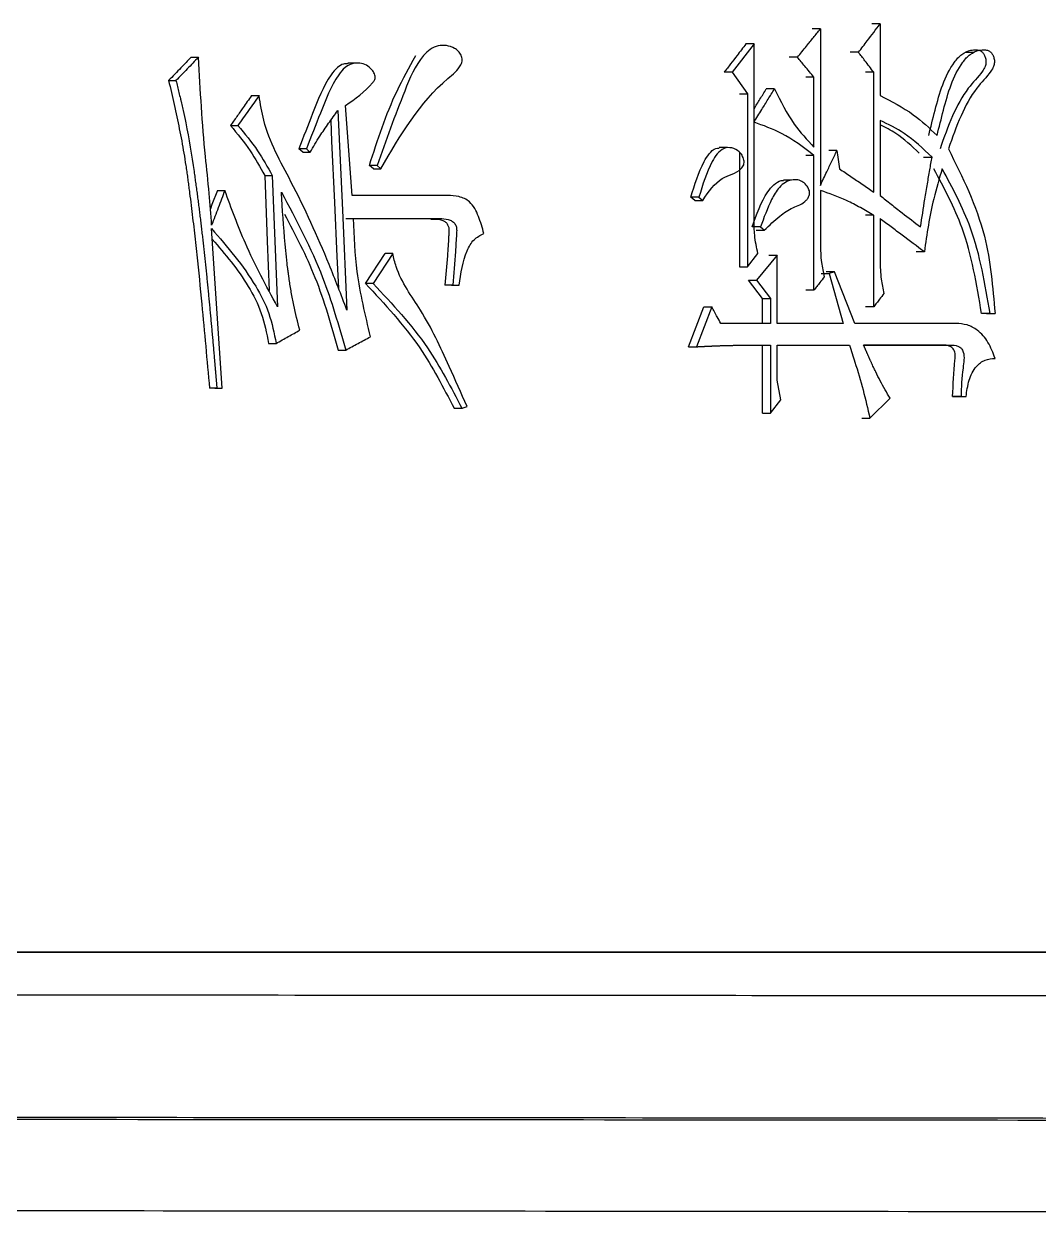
# Model space of a CAD drawing. Header units: millimetres. Extents: x 2085 to 4229, y 754 to 2271.
# Drawn here: x 3106.71 to 3113.31, y 968.06 to 975.86 of the extents above; entities that cross this region are included whole.
import ezdxf

# ---------------------------------------------------------------- set-up
doc = ezdxf.new("R2010")
doc.units = ezdxf.units.MM

msp = doc.modelspace()

# ---------------------------------------------------------------- linework, layer by layer
at = {"color": 7, "linetype": 'Continuous', "lineweight": 25}
for p, q in [((3111.8858, 975.8267), (3111.8324, 975.8267)), ((3111.8858, 975.8267), (3111.8858, 974.8099)), ((3112.2741, 975.8592), (3112.2203, 975.8592)), ((3112.2741, 975.8592), (3112.2741, 975.394)), ((3111.4545, 975.7294), (3111.3131, 975.5455)), ((3111.4545, 975.7294), (3111.4016, 975.7294)), ((3111.4545, 975.221), (3111.4545, 975.7294)), ((3112.1338, 975.6753), (3112.0801, 975.6753)), ((3112.8819, 975.6741), (3112.8269, 975.6741)), ((3107.7937, 975.6428), (3107.8418, 975.6428)), ((3108.863, 975.6041), (3108.8132, 975.6041)), ((3111.7367, 975.6428), (3111.6835, 975.6428)), ((3111.3131, 975.5455), (3111.2604, 975.5455)), ((3111.3131, 975.5455), (3111.4129, 975.4049)), ((3111.8444, 975.513), (3111.7911, 975.513)), ((3111.8444, 975.0587), (3111.8444, 975.513)), ((3112.2329, 975.5455), (3112.1791, 975.5455)), ((3112.2329, 974.7666), (3112.2329, 975.5455)), ((3107.6479, 975.4914), (3107.6959, 975.4914)), ((3111.5874, 975.4373), (3111.5344, 975.4373)), ((3108.1872, 975.394), (3108.2359, 975.394)), ((3111.3601, 975.4049), (3111.4129, 975.4049)), ((3111.4129, 975.4049), (3111.4129, 974.2799)), ((3108.8417, 974.745), (3108.7991, 975.3291)), ((3108.0505, 975.1993), (3108.099, 975.1993)), ((3111.4545, 974.5827), (3111.4545, 975.2208)), ((3112.2741, 975.2318), (3112.2741, 974.745)), ((3108.5435, 975.0479), (3108.4944, 975.0479)), ((3108.52, 975.0262), (3108.4944, 975.0479)), ((3111.2806, 975.0552), (3111.2276, 975.0552)), ((3108.52, 975.0262), (3108.5691, 975.0262)), ((3111.3601, 975.0255), (3111.3601, 974.2799)), ((3111.8444, 975.0046), (3111.7911, 975.0046)), ((3111.8444, 974.1284), (3111.8444, 975.0046)), ((3111.9934, 975.0371), (3111.9398, 975.0371)), ((3112.5574, 974.9938), (3112.6117, 974.9938)), ((3109.0033, 974.9397), (3108.9536, 974.9397)), ((3108.9791, 974.9181), (3108.9536, 974.9397)), ((3108.9791, 974.9181), (3109.0288, 974.9181)), ((3109.0033, 974.9397), (3109.0288, 974.9181)), ((3108.2727, 974.8748), (3108.3214, 974.8748)), ((3108.3214, 974.8748), (3108.3556, 974.0204)), ((3111.6988, 974.8445), (3111.6453, 974.8445)), ((3107.9649, 974.7773), (3108.0133, 974.7773)), ((3109.4613, 974.745), (3108.8417, 974.745)), ((3111.0691, 974.7125), (3111.0441, 974.7342)), ((3111.0964, 974.7342), (3111.1215, 974.7125)), ((3111.8858, 974.7775), (3111.8858, 974.4313)), ((3111.0691, 974.7125), (3111.1215, 974.7125)), ((3108.8007, 974.5935), (3109.318, 974.5935)), ((3108.8502, 974.5935), (3109.3681, 974.5935)), ((3109.318, 974.5935), (3109.3681, 974.5935)), ((3112.2329, 974.6152), (3112.1791, 974.6152)), ((3112.2329, 974.0202), (3112.2329, 974.6152)), ((3112.2741, 974.5936), (3112.2741, 974.3231)), ((3111.468, 974.5179), (3111.5209, 974.5179)), ((3108.9282, 974.1717), (3109.0553, 974.3662)), ((3109.1051, 974.3662), (3108.9778, 974.1717)), ((3109.1051, 974.3662), (3109.0553, 974.3662)), ((3111.4129, 974.2799), (3111.4794, 974.3664)), ((3111.604, 974.3556), (3111.4711, 974.1933)), ((3111.551, 974.3556), (3111.604, 974.3556)), ((3111.604, 973.9121), (3111.604, 974.3556)), ((3112.5623, 974.3772), (3112.5081, 974.3772)), ((3111.3601, 974.2799), (3111.4129, 974.2799)), ((3111.4182, 974.1933), (3111.4711, 974.1933)), ((3111.5095, 974.0743), (3111.4182, 974.1933)), ((3111.4711, 974.1933), (3111.5625, 974.0743)), ((3111.8903, 974.2366), (3111.9437, 974.2366)), ((3111.9768, 974.2474), (3111.9233, 974.2474)), ((3111.9768, 974.2474), (3111.9437, 974.2366)), ((3111.9437, 974.2366), (3112.0347, 973.9121)), ((3112.1091, 973.9121), (3111.9768, 974.2474)), ((3108.9778, 974.1716), (3108.9281, 974.1716)), ((3109.4951, 974.1609), (3109.4448, 974.1609)), ((3109.4871, 974.1609), (3109.4448, 974.1609)), ((3109.4871, 974.1609), (3109.5374, 974.1609)), ((3111.8444, 974.1284), (3111.7911, 974.1284)), ((3111.5095, 974.0743), (3111.5625, 974.0743)), ((3111.5095, 973.9121), (3111.5095, 974.0743)), ((3111.5625, 974.0743), (3111.5625, 973.9121)), ((3111.0274, 973.7606), (3111.1273, 974.0202)), ((3111.1798, 974.0202), (3111.0798, 973.7606)), ((3111.1273, 974.0202), (3111.1798, 974.0202)), ((3112.2329, 974.0202), (3112.1791, 974.0202)), ((3112.9889, 973.977), (3112.934, 973.977)), ((3112.9669, 973.977), (3113.0216, 973.977)), ((3112.9889, 973.977), (3113.0216, 973.977)), ((3111.5625, 973.9121), (3111.2381, 973.9121)), ((3112.0347, 973.9121), (3111.604, 973.9121)), ((3112.7677, 973.9121), (3112.1091, 973.9121)), ((3108.2983, 973.7822), (3108.3471, 973.7822)), ((3108.7498, 973.739), (3108.7992, 973.739)), ((3111.0274, 973.7606), (3111.0798, 973.7606)), ((3111.5095, 973.3279), (3111.5095, 973.7714)), ((3111.5625, 973.7714), (3111.5625, 973.3279)), ((3111.604, 973.7714), (3112.076, 973.7714)), ((3111.604, 973.5443), (3111.604, 973.7714)), ((3112.0224, 973.7714), (3112.076, 973.7714)), ((3112.1669, 973.7714), (3112.7267, 973.7715)), ((3112.6722, 973.7715), (3112.1669, 973.7714)), ((3112.6724, 973.7715), (3112.727, 973.7715)), ((3107.9619, 973.4902), (3107.9136, 973.4902)), ((3107.9479, 973.4902), (3107.9136, 973.4902)), ((3107.9479, 973.4902), (3107.9962, 973.4902)), ((3111.6289, 973.4145), (3111.604, 973.5443)), ((3111.5625, 973.3279), (3111.6289, 973.4145)), ((3112.2081, 973.2955), (3112.3401, 973.4253)), ((3112.8005, 973.4361), (3112.746, 973.4361)), ((3112.7788, 973.4361), (3112.8333, 973.4361)), ((3112.8005, 973.4361), (3112.8333, 973.4361)), ((3109.5039, 973.3604), (3109.5543, 973.3604)), ((3112.1544, 973.2955), (3112.2081, 973.2955))]:
    msp.add_line(p, q, dxfattribs=at)
at = {"color": 7, "linetype": 'Continuous', "lineweight": 25, "flags": 128}
for points in [[(3108.748, 975.2967), (3108.7778, 974.6478), (3108.8076, 973.9989)], [(3108.7017, 975.2318), (3108.7079, 975.0969), (3108.7262, 974.6975), (3108.7422, 974.3482), (3108.7517, 974.1417)], [(3108.5435, 975.0479), (3108.5563, 975.037), (3108.5691, 975.0262)], [(3111.9934, 975.0371), (3112.0016, 974.9776), (3112.0099, 974.9181)], [(3108.2727, 974.8748), (3108.2897, 974.4476), (3108.3026, 974.1256)], [(3107.9649, 974.7773), (3107.93, 974.6845), (3107.9194, 974.6566)], [(3111.0964, 974.7342), (3111.0767, 974.7342), (3111.0604, 974.7342), (3111.0441, 974.7342)], [(3107.9962, 973.4902), (3107.9619, 974.0094), (3107.9276, 974.5286)], [(3111.496, 974.5395), (3111.4767, 974.5395), (3111.4599, 974.5395), (3111.4431, 974.5395)], [(3111.496, 974.5395), (3111.5085, 974.5287), (3111.5209, 974.5179)], [(3111.5095, 973.3279), (3111.5227, 973.3279), (3111.536, 973.3279), (3111.5625, 973.3279)]]:
    msp.add_lwpolyline(points, dxfattribs=at)
at = {"color": 7, "linetype": 'Continuous', "lineweight": 25}
for points, knots in [([(3111.7367, 975.6428), (3111.7564, 975.6671), (3111.7911, 975.71), (3111.8408, 975.7712), (3111.8708, 975.8082), (3111.8858, 975.8267)], [0, 0, 0, 0, 0.396526, 0.698263, 1, 1, 1, 1]), ([(3112.1338, 975.6753), (3112.1529, 975.7003), (3112.1858, 975.7434), (3112.2326, 975.8047), (3112.2603, 975.841), (3112.2741, 975.8592)], [0, 0, 0, 0, 0.407195, 0.703597, 1, 1, 1, 1]), ([(3109.0288, 974.9181), (3109.1541, 975.1338), (3109.3009, 975.3865), (3109.533, 975.5595), (3109.555, 975.6087), (3109.5577, 975.6249), (3109.5556, 975.641), (3109.548, 975.6616), (3109.5325, 975.6837), (3109.5004, 975.7072), (3109.4554, 975.7213), (3109.3997, 975.7208), (3109.3471, 975.6968), (3109.2584, 975.6099), (3109.1489, 975.3438), (3109.0612, 975.1006), (3109.0033, 974.9397)], [0, 0, 0, 0, 0.369973, 0.433396, 0.441379, 0.448953, 0.456564, 0.46449, 0.480827, 0.49655, 0.526966, 0.55702, 0.587567, 0.618801, 0.747888, 1, 1, 1, 1]), ([(3111.4016, 975.7294), (3111.3825, 975.7044), (3111.3493, 975.6613), (3111.3023, 975.6), (3111.2744, 975.5636), (3111.2604, 975.5455)], [0, 0, 0, 0, 0.407433, 0.703716, 1, 1, 1, 1]), ([(3112.2329, 975.5455), (3112.2234, 975.558), (3112.2043, 975.5829), (3112.1713, 975.6262), (3112.1478, 975.657), (3112.1338, 975.6753)], [0, 0, 0, 0, 0.2884326, 0.5768652, 1, 1, 1, 1]), ([(3112.5902, 975.1344), (3112.6038, 975.189), (3112.6449, 975.3538), (3112.7006, 975.5491), (3112.8032, 975.6655), (3112.8552, 975.6881), (3112.896, 975.6934), (3112.9217, 975.6885), (3112.9399, 975.6765), (3112.9525, 975.6589), (3112.9611, 975.6361), (3112.9641, 975.609), (3112.9577, 975.5786), (3112.9187, 975.5205), (3112.8308, 975.4334), (3112.7387, 975.2588), (3112.6895, 975.1201), (3112.6639, 975.0478)], [0, 0, 0, 0, 0.113914, 0.343514, 0.39365, 0.444093, 0.471622, 0.490424, 0.505143, 0.519852, 0.535775, 0.554403, 0.572991, 0.596467, 0.700314, 0.843728, 1, 1, 1, 1]), ([(3112.6445, 975.1344), (3112.6582, 975.189), (3112.6993, 975.3538), (3112.7551, 975.5491), (3112.8579, 975.6655), (3112.91, 975.6881), (3112.9508, 975.6934), (3112.9766, 975.6884), (3112.9948, 975.6765), (3113.0074, 975.6589), (3113.016, 975.636), (3113.019, 975.609), (3113.0125, 975.5785), (3112.9735, 975.5204), (3112.8855, 975.4333), (3112.7932, 975.2587), (3112.744, 975.1201), (3112.7184, 975.0478)], [0, 0, 0, 0, 0.113866, 0.34337, 0.39359, 0.444116, 0.471653, 0.490478, 0.50521, 0.519932, 0.535866, 0.554481, 0.573032, 0.596509, 0.70042, 0.843829, 1, 1, 1, 1]), ([(3107.7937, 975.6428), (3107.7719, 975.6201), (3107.7367, 975.5836), (3107.6881, 975.5331), (3107.6613, 975.5053), (3107.6479, 975.4914)], [0, 0, 0, 0, 0.449138, 0.724569, 1, 1, 1, 1]), ([(3107.8418, 975.6428), (3107.8175, 975.6176), (3107.7689, 975.5671), (3107.7202, 975.5166), (3107.6959, 975.4914)], [0, 0, 0, 0, 0.5, 1, 1, 1, 1]), ([(3107.9276, 974.5503), (3107.9228, 974.6195), (3107.9123, 974.7691), (3107.8708, 975.1318), (3107.854, 975.4276), (3107.8418, 975.6428)], [0, 0, 0, 0, 0.189811, 0.410522, 1, 1, 1, 1]), ([(3108.8135, 975.6015), (3108.8041, 975.601), (3108.78, 975.5998), (3108.7396, 975.5759), (3108.6605, 975.4741), (3108.5888, 975.2866), (3108.5244, 975.1238), (3108.4944, 975.0479)], [0, 0, 0, 0, 0.046767, 0.120081, 0.219008, 0.636057, 1, 1, 1, 1]), ([(3108.7991, 975.3291), (3108.8613, 975.3731), (3108.9286, 975.4207), (3108.9856, 975.4903), (3108.9913, 975.5053), (3108.9918, 975.5202), (3108.9854, 975.5395), (3108.9673, 975.566), (3108.9355, 975.5942), (3108.8871, 975.6082), (3108.8383, 975.6026), (3108.7893, 975.577), (3108.7106, 975.4743), (3108.6385, 975.2881), (3108.5739, 975.1249), (3108.5435, 975.0479)], [0, 0, 0, 0, 0.213502, 0.231462, 0.243028, 0.25469, 0.268683, 0.294821, 0.340397, 0.384399, 0.438731, 0.48193, 0.539954, 0.7829, 1, 1, 1, 1]), ([(3108.9536, 974.9397), (3109.007, 975.1048), (3109.0878, 975.3545), (3109.2127, 975.5777), (3109.255, 975.6533)], [0, 0, 0, 0, 0.6614, 1, 1, 1, 1]), ([(3111.8444, 975.513), (3111.8344, 975.5251), (3111.8145, 975.5491), (3111.7786, 975.5924), (3111.7527, 975.6236), (3111.7367, 975.6428)], [0, 0, 0, 0, 0.277776, 0.555554, 1, 1, 1, 1]), ([(3107.6479, 975.4914), (3107.66, 975.4392), (3107.6842, 975.3349), (3107.7126, 975.204), (3107.7384, 975.0723), (3107.7527, 974.9862), (3107.7636, 974.9131), (3107.7674, 974.8864), (3107.7721, 974.8531), (3107.7766, 974.8198), (3107.7809, 974.7865), (3107.7869, 974.7398), (3107.7977, 974.653), (3107.8135, 974.5193), (3107.8372, 974.3053), (3107.8718, 973.9623), (3107.8974, 973.6726), (3107.9136, 973.4902)], [0, 0, 0, 0, 0.079845, 0.159695, 0.199619, 0.27948, 0.28946, 0.309422, 0.319402, 0.339364, 0.359325, 0.369306, 0.409228, 0.489074, 0.56892, 0.728614, 1, 1, 1, 1]), ([(3107.6959, 975.4914), (3107.7023, 975.4654), (3107.7118, 975.4264), (3107.7228, 975.3809), (3107.7305, 975.3484), (3107.7366, 975.3223), (3107.7469, 975.2766), (3107.7765, 975.139), (3107.7998, 974.9928), (3107.8188, 974.8596), (3107.8244, 974.8197), (3107.829, 974.7864), (3107.8335, 974.753), (3107.837, 974.7264), (3107.8413, 974.693), (3107.8447, 974.6663), (3107.8489, 974.633), (3107.8522, 974.6063), (3107.8563, 974.5729), (3107.8603, 974.5395), (3107.8642, 974.506), (3107.868, 974.4726), (3107.8711, 974.4459), (3107.8748, 974.4124), (3107.8778, 974.3857), (3107.8814, 974.3522), (3107.885, 974.3187), (3107.8885, 974.2853), (3107.892, 974.2518), (3107.8948, 974.225), (3107.8981, 974.1915), (3107.9008, 974.1647), (3107.9041, 974.1312), (3107.9074, 974.0977), (3107.9106, 974.0642), (3107.9138, 974.0307), (3107.9163, 974.0039), (3107.9195, 973.9703), (3107.922, 973.9435), (3107.925, 973.91), (3107.9275, 973.8832), (3107.9296, 973.8597), (3107.9311, 973.8429), (3107.9326, 973.8261), (3107.9341, 973.8094), (3107.9356, 973.7926), (3107.9368, 973.7792), (3107.9383, 973.7624), (3107.9395, 973.749), (3107.9409, 973.7322), (3107.9424, 973.7155), (3107.9439, 973.6987), (3107.9453, 973.6819), (3107.9465, 973.6685), (3107.948, 973.6517), (3107.9491, 973.6383), (3107.9503, 973.6249), (3107.9512, 973.6148), (3107.952, 973.6047), (3107.9528, 973.5964), (3107.9535, 973.588), (3107.9542, 973.5796), (3107.9549, 973.5712), (3107.9557, 973.5628), (3107.9562, 973.5561), (3107.957, 973.5477), (3107.9575, 973.541), (3107.9583, 973.5326), (3107.959, 973.5242), (3107.9597, 973.5158), (3107.9604, 973.5076), (3107.9611, 973.4996), (3107.9617, 973.4933), (3107.9619, 973.4902)], [0, 0, 0, 0, 0.039919, 0.059879, 0.069858, 0.089818, 0.099798, 0.139719, 0.299508, 0.319468, 0.339427, 0.359387, 0.369367, 0.389326, 0.399306, 0.419265, 0.429245, 0.449205, 0.459184, 0.479144, 0.499103, 0.509083, 0.529043, 0.539022, 0.558982, 0.568962, 0.588921, 0.608881, 0.61886, 0.63882, 0.648799, 0.668759, 0.678739, 0.698698, 0.718658, 0.728637, 0.748597, 0.758577, 0.778536, 0.788516, 0.808475, 0.818455, 0.823445, 0.833425, 0.843404, 0.848394, 0.858374, 0.863364, 0.873344, 0.878333, 0.888313, 0.898293, 0.903283, 0.913263, 0.918252, 0.928232, 0.933222, 0.938212, 0.943202, 0.948192, 0.950687, 0.955676, 0.960666, 0.963161, 0.968151, 0.970646, 0.975636, 0.978131, 0.983121, 0.988111, 0.990605, 0.995303, 1, 1, 1, 1]), ([(3111.4544, 975.2209), (3111.4712, 975.2481), (3111.5017, 975.2979), (3111.5461, 975.37), (3111.5736, 975.4149), (3111.5874, 975.4373)], [0, 0, 0, 0, 0.377948, 0.688974, 1, 1, 1, 1]), ([(3111.4545, 975.3071), (3111.4673, 975.3281), (3111.494, 975.3715), (3111.5206, 975.4149), (3111.5344, 975.4373)], [0, 0, 0, 0, 0.483308, 1, 1, 1, 1]), ([(3111.5874, 975.4373), (3111.6268, 975.3578), (3111.6969, 975.2165), (3111.7995, 975.1067), (3111.8444, 975.0587)], [0, 0, 0, 0, 0.562196, 1, 1, 1, 1]), ([(3108.1872, 975.394), (3108.1688, 975.3677), (3108.1368, 975.3222), (3108.0912, 975.2573), (3108.0641, 975.2186), (3108.0505, 975.1993)], [0, 0, 0, 0, 0.404436, 0.702218, 1, 1, 1, 1]), ([(3108.2359, 975.394), (3108.2131, 975.3615), (3108.1675, 975.2966), (3108.1218, 975.2318), (3108.099, 975.1993)], [0, 0, 0, 0, 0.5, 1, 1, 1, 1]), ([(3108.8076, 973.9989), (3108.7694, 974.0985), (3108.66, 974.3836), (3108.4748, 974.7896), (3108.277, 975.1379), (3108.2446, 975.3397), (3108.2359, 975.394)], [0, 0, 0, 0, 0.2109888, 0.6039309, 0.8934821, 1, 1, 1, 1]), ([(3112.2741, 975.394), (3112.3482, 975.3564), (3112.4815, 975.2889), (3112.5944, 975.1819), (3112.6445, 975.1344)], [0, 0, 0, 0, 0.556253, 1, 1, 1, 1]), ([(3108.5691, 975.0262), (3108.5891, 975.0609), (3108.6264, 975.1255), (3108.6885, 975.2137), (3108.7282, 975.269), (3108.748, 975.2967)], [0, 0, 0, 0, 0.3670274, 0.6834212, 1, 1, 1, 1]), ([(3108.0505, 975.1993), (3108.0948, 975.1457), (3108.1777, 975.0454), (3108.2425, 974.929), (3108.2727, 974.8748)], [0, 0, 0, 0, 0.534152, 1, 1, 1, 1]), ([(3108.099, 975.1993), (3108.1433, 975.1457), (3108.2263, 975.0454), (3108.2912, 974.929), (3108.3214, 974.8748)], [0, 0, 0, 0, 0.534115, 1, 1, 1, 1]), ([(3111.8444, 975.0046), (3111.7756, 975.0568), (3111.6537, 975.1493), (3111.5149, 975.1991), (3111.4545, 975.2208)], [0, 0, 0, 0, 0.564258, 1, 1, 1, 1]), ([(3112.6117, 974.9938), (3112.5534, 975.0491), (3112.4501, 975.1471), (3112.3276, 975.2061), (3112.2741, 975.2318)], [0, 0, 0, 0, 0.563785, 1, 1, 1, 1]), ([(3112.5285, 975.0183), (3112.4798, 975.0651), (3112.4017, 975.1402), (3112.309, 975.1856), (3112.2741, 975.2027)], [0, 0, 0, 0, 0.623667, 1, 1, 1, 1]), ([(3111.0441, 974.7342), (3111.0682, 974.8144), (3111.0985, 974.915), (3111.1605, 975.0154), (3111.1956, 975.0516), (3111.2203, 975.0512), (3111.2273, 975.051)], [0, 0, 0, 0, 0.6257746, 0.7857745, 0.9395829, 1, 1, 1, 1]), ([(3111.1215, 974.7125), (3111.1589, 974.7684), (3111.225, 974.8672), (3111.3416, 974.8856), (3111.3808, 974.9295), (3111.3879, 974.9431), (3111.3906, 974.9589), (3111.3882, 974.9808), (3111.3783, 975.0063), (3111.3524, 975.0364), (3111.3115, 975.0573), (3111.257, 975.0556), (3111.2129, 975.0166), (3111.1511, 974.9136), (3111.1207, 974.8137), (3111.0964, 974.7342)], [0, 0, 0, 0, 0.207477, 0.366822, 0.383118, 0.39879, 0.41441, 0.430881, 0.46509, 0.497024, 0.558703, 0.619218, 0.681584, 0.746434, 1, 1, 1, 1]), ([(3112.7183, 975.0478), (3112.8098, 974.8633), (3112.9746, 974.5307), (3113.0072, 974.1475), (3113.0216, 973.977)], [0, 0, 0, 0, 0.554855, 1, 1, 1, 1]), ([(3111.8858, 974.8099), (3111.8997, 974.8393), (3111.9246, 974.8918), (3111.9605, 974.9675), (3111.9824, 975.0139), (3111.9934, 975.0371)], [0, 0, 0, 0, 0.387874, 0.693937, 1, 1, 1, 1]), ([(3112.5377, 974.5395), (3112.5466, 974.5999), (3112.5605, 974.6936), (3112.5814, 974.817), (3112.5969, 974.9081), (3112.6069, 974.966), (3112.6117, 974.9938)], [0, 0, 0, 0, 0.397437, 0.617017, 0.815711, 1, 1, 1, 1]), ([(3112.0099, 974.9181), (3112.0346, 974.9013), (3112.0841, 974.8677), (3112.1584, 974.8173), (3112.2081, 974.7835), (3112.2329, 974.7666)], [0, 0, 0, 0, 0.331513, 0.665756, 1, 1, 1, 1]), ([(3112.6774, 974.918), (3112.6583, 974.8533), (3112.6228, 974.7331), (3112.586, 974.5517), (3112.5702, 974.4355), (3112.5623, 974.3772)], [0, 0, 0, 0, 0.368096, 0.683267, 1, 1, 1, 1]), ([(3112.934, 973.977), (3112.9023, 974.1674), (3112.8461, 974.5045), (3112.6906, 974.7926), (3112.6229, 974.918)], [0, 0, 0, 0, 0.56483, 1, 1, 1, 1]), ([(3112.9889, 973.977), (3112.9571, 974.1674), (3112.9008, 974.5045), (3112.7451, 974.7926), (3112.6774, 974.918)], [0, 0, 0, 0, 0.564773, 1, 1, 1, 1]), ([(3111.4431, 974.5395), (3111.4708, 974.6205), (3111.5054, 974.7221), (3111.5807, 974.8148), (3111.6181, 974.8408), (3111.6407, 974.8418), (3111.6455, 974.842)], [0, 0, 0, 0, 0.639268, 0.801158, 0.95821, 1, 1, 1, 1]), ([(3111.5209, 974.5179), (3111.5541, 974.5498), (3111.6123, 974.6058), (3111.7043, 974.6696), (3111.7773, 974.6891), (3111.807, 974.7294), (3111.8146, 974.748), (3111.8161, 974.7665), (3111.8116, 974.7855), (3111.798, 974.8091), (3111.7737, 974.8331), (3111.7378, 974.8481), (3111.6978, 974.8467), (3111.6558, 974.8308), (3111.608, 974.7898), (3111.5516, 974.6904), (3111.5183, 974.5998), (3111.496, 974.5395)], [0, 0, 0, 0, 0.148754, 0.260728, 0.372296, 0.394322, 0.416456, 0.432197, 0.447933, 0.473769, 0.515229, 0.556405, 0.603707, 0.651901, 0.70837, 0.805731, 1, 1, 1, 1]), ([(3108.0133, 974.7773), (3107.999, 974.7395), (3107.9705, 974.6638), (3107.9419, 974.5881), (3107.9276, 974.5503)], [0, 0, 0, 0, 0.5, 1, 1, 1, 1]), ([(3108.3556, 974.0204), (3108.2827, 974.156), (3108.1521, 974.3987), (3108.0558, 974.6614), (3108.0133, 974.7773)], [0, 0, 0, 0, 0.558985, 1, 1, 1, 1]), ([(3108.3813, 974.7666), (3108.4776, 974.5851), (3108.6502, 974.2599), (3108.7536, 973.8986), (3108.7992, 973.739)], [0, 0, 0, 0, 0.558287, 1, 1, 1, 1]), ([(3108.5008, 973.8688), (3108.4868, 973.9229), (3108.4658, 974.004), (3108.4451, 974.1144), (3108.4359, 974.1734), (3108.4308, 974.2081), (3108.4296, 974.2168), (3108.4283, 974.2255), (3108.4271, 974.2342), (3108.4257, 974.2447), (3108.4243, 974.2551), (3108.423, 974.2656), (3108.4219, 974.2743), (3108.4203, 974.2865), (3108.416, 974.3232), (3108.4, 974.4701), (3108.3899, 974.6252), (3108.3821, 974.7522), (3108.3813, 974.7666)], [0, 0, 0, 0, 0.185843, 0.278745, 0.371654, 0.383266, 0.394877, 0.400683, 0.412294, 0.423905, 0.435517, 0.447128, 0.458739, 0.464545, 0.487768, 0.580663, 0.952366, 1, 1, 1, 1]), ([(3109.6981, 974.4962), (3109.6875, 974.5337), (3109.6667, 974.6077), (3109.6173, 974.7055), (3109.5358, 974.7412), (3109.4861, 974.7437), (3109.4613, 974.745)], [0, 0, 0, 0, 0.292586, 0.576009, 0.788989, 1, 1, 1, 1]), ([(3112.2329, 974.6152), (3112.204, 974.6322), (3112.1461, 974.6661), (3112.0319, 974.7254), (3111.9433, 974.7569), (3111.8858, 974.7775)], [0, 0, 0, 0, 0.2594794, 0.5190273, 1, 1, 1, 1]), ([(3112.2741, 974.745), (3112.2979, 974.7258), (3112.3454, 974.6873), (3112.433, 974.6182), (3112.4975, 974.5697), (3112.5377, 974.5395)], [0, 0, 0, 0, 0.273449, 0.546904, 1, 1, 1, 1]), ([(3108.4011, 974.6236), (3108.4719, 974.4884), (3108.6181, 974.2091), (3108.705, 973.899), (3108.7498, 973.739)], [0, 0, 0, 0, 0.4841503, 1, 1, 1, 1]), ([(3108.9608, 973.8255), (3108.9271, 973.9659), (3108.8665, 974.2176), (3108.8552, 974.4782), (3108.8502, 974.5935)], [0, 0, 0, 0, 0.5575045, 1, 1, 1, 1]), ([(3109.3532, 974.59), (3109.3798, 974.5911), (3109.4132, 974.5925), (3109.4496, 974.5728), (3109.4627, 974.5559), (3109.4708, 974.5336), (3109.4706, 974.5067), (3109.4668, 974.4457), (3109.4601, 974.3296), (3109.4506, 974.2245), (3109.4448, 974.1609)], [0, 0, 0, 0, 0.169449, 0.212676, 0.256423, 0.294115, 0.346559, 0.405106, 0.639507, 1, 1, 1, 1]), ([(3109.3681, 974.5935), (3109.4059, 974.5953), (3109.4515, 974.5974), (3109.5007, 974.5729), (3109.5164, 974.551), (3109.5223, 974.5229), (3109.5172, 974.4655), (3109.5129, 974.3446), (3109.5022, 974.2337), (3109.4951, 974.1609)], [0, 0, 0, 0, 0.223755, 0.270136, 0.317505, 0.366522, 0.417299, 0.617412, 1, 1, 1, 1]), ([(3111.4794, 974.3664), (3111.4711, 974.4062), (3111.4564, 974.4773), (3111.455, 974.5505), (3111.4545, 974.5827)], [0, 0, 0, 0, 0.558836, 1, 1, 1, 1]), ([(3112.5623, 974.3772), (3112.514, 974.4136), (3112.4418, 974.4678), (3112.3457, 974.5399), (3112.298, 974.5757), (3112.2741, 974.5936)], [0, 0, 0, 0, 0.503826, 0.751913, 1, 1, 1, 1]), ([(3107.9276, 974.5286), (3108.0298, 974.4097), (3108.1731, 974.2429), (3108.308, 973.9806), (3108.334, 973.8486), (3108.3471, 973.7822)], [0, 0, 0, 0, 0.552374, 0.77511, 1, 1, 1, 1]), ([(3109.5374, 974.1609), (3109.5484, 974.2374), (3109.5636, 974.3433), (3109.6283, 974.4624), (3109.6752, 974.4851), (3109.6981, 974.4962)], [0, 0, 0, 0, 0.572733, 0.791395, 1, 1, 1, 1]), ([(3107.9322, 974.4594), (3108.0151, 974.3621), (3108.139, 974.2168), (3108.2591, 973.9804), (3108.2852, 973.8485), (3108.2983, 973.7822)], [0, 0, 0, 0, 0.501488, 0.749519, 1, 1, 1, 1]), ([(3111.8858, 974.4313), (3111.8868, 974.3902), (3111.8886, 974.317), (3111.9039, 974.2461), (3111.9106, 974.215)], [0, 0, 0, 0, 0.5610721, 1, 1, 1, 1]), ([(3109.5882, 973.3712), (3109.5499, 973.4587), (3109.4563, 973.6721), (3109.3117, 973.9806), (3109.1447, 974.2001), (3109.1119, 974.3376), (3109.1051, 974.3662)], [0, 0, 0, 0, 0.257127, 0.627551, 0.922763, 1, 1, 1, 1]), ([(3112.2741, 974.3231), (3112.2751, 974.282), (3112.2769, 974.2088), (3112.2922, 974.1379), (3112.2989, 974.1068)], [0, 0, 0, 0, 0.561072, 1, 1, 1, 1]), ([(3111.9106, 974.215), (3111.9012, 974.2026), (3111.8854, 974.182), (3111.8634, 974.1532), (3111.8507, 974.1367), (3111.8444, 974.1284)], [0, 0, 0, 0, 0.428361, 0.714181, 1, 1, 1, 1]), ([(3108.9281, 974.1716), (3109.0528, 974.0384), (3109.2776, 973.7981), (3109.4342, 973.4953), (3109.5039, 973.3603)], [0, 0, 0, 0, 0.554524, 1, 1, 1, 1]), ([(3108.9778, 974.1716), (3109.1026, 974.0384), (3109.3277, 973.7982), (3109.4845, 973.4953), (3109.5543, 973.3603)], [0, 0, 0, 0, 0.554583, 1, 1, 1, 1]), ([(3109.4951, 974.1609), (3109.4999, 974.1609), (3109.5078, 974.1609), (3109.5188, 974.1609), (3109.5281, 974.1609), (3109.5343, 974.1609), (3109.5374, 974.1609)], [0, 0, 0, 0, 0.34, 0.56, 0.78, 1, 1, 1, 1]), ([(3112.2989, 974.1068), (3112.2894, 974.0944), (3112.2737, 974.0738), (3112.2518, 974.045), (3112.2392, 974.0285), (3112.2329, 974.0202)], [0, 0, 0, 0, 0.428361, 0.714181, 1, 1, 1, 1]), ([(3111.2381, 973.9121), (3111.2306, 973.9261), (3111.217, 973.9512), (3111.1976, 973.9873), (3111.1857, 974.0093), (3111.1798, 974.0202)], [0, 0, 0, 0, 0.39045, 0.695224, 1, 1, 1, 1]), ([(3113.0217, 973.6849), (3113.0082, 973.721), (3112.9815, 973.7921), (3112.9153, 973.8675), (3112.8405, 973.9072), (3112.7919, 973.9104), (3112.7677, 973.9121)], [0, 0, 0, 0, 0.291064, 0.572494, 0.787521, 1, 1, 1, 1]), ([(3108.3471, 973.7822), (3108.3603, 973.7897), (3108.3866, 973.8045), (3108.4379, 973.8333), (3108.4759, 973.8548), (3108.5008, 973.8688)], [0, 0, 0, 0, 0.257188, 0.514375, 1, 1, 1, 1]), ([(3111.0798, 973.7606), (3111.0829, 973.7608), (3111.089, 973.7611), (3111.0983, 973.7615), (3111.1076, 973.762), (3111.1153, 973.7624), (3111.123, 973.7627), (3111.1292, 973.763), (3111.1369, 973.7634), (3111.1446, 973.7638), (3111.1539, 973.7642), (3111.1616, 973.7646), (3111.1693, 973.7649), (3111.1755, 973.7652), (3111.1832, 973.7655), (3111.1894, 973.7658), (3111.1971, 973.7661), (3111.2048, 973.7664), (3111.2141, 973.7668), (3111.2218, 973.7671), (3111.2295, 973.7674), (3111.2357, 973.7676), (3111.2434, 973.7678), (3111.2511, 973.7681), (3111.2588, 973.7683), (3111.2666, 973.7686), (3111.2743, 973.7688), (3111.282, 973.769), (3111.2897, 973.7692), (3111.2959, 973.7693), (3111.3036, 973.7695), (3111.3113, 973.7697), (3111.319, 973.7698), (3111.3267, 973.77), (3111.3344, 973.7701), (3111.3421, 973.7702), (3111.3498, 973.7704), (3111.356, 973.7705), (3111.3637, 973.7706), (3111.3714, 973.7707), (3111.3791, 973.7707), (3111.3868, 973.7708), (3111.3946, 973.7709), (3111.4023, 973.771), (3111.41, 973.771), (3111.4177, 973.7711), (3111.4254, 973.7711), (3111.4331, 973.7712), (3111.4392, 973.7712), (3111.4469, 973.7713), (3111.4547, 973.7713), (3111.4624, 973.7713), (3111.4701, 973.7713), (3111.4778, 973.7714), (3111.4855, 973.7714), (3111.4932, 973.7714), (3111.4993, 973.7714), (3111.507, 973.7714), (3111.5147, 973.7714), (3111.5224, 973.7714), (3111.5301, 973.7714), (3111.5378, 973.7714), (3111.5455, 973.7714), (3111.5537, 973.7714), (3111.5589, 973.7714), (3111.5625, 973.7714)], [0, 0, 0, 0, 0.019168, 0.038335, 0.057502, 0.07667, 0.086254, 0.105421, 0.115005, 0.134172, 0.15334, 0.172507, 0.182091, 0.201259, 0.210842, 0.23001, 0.239594, 0.258761, 0.277929, 0.297096, 0.30668, 0.325847, 0.335431, 0.354599, 0.373766, 0.38335, 0.402517, 0.421685, 0.431268, 0.450436, 0.46002, 0.479187, 0.498355, 0.507938, 0.527106, 0.546273, 0.555857, 0.575025, 0.584608, 0.603776, 0.622943, 0.632527, 0.651695, 0.670862, 0.680446, 0.699613, 0.718781, 0.728365, 0.747532, 0.757116, 0.776283, 0.795451, 0.805034, 0.824202, 0.843369, 0.852953, 0.872121, 0.881704, 0.900872, 0.920039, 0.929623, 0.948791, 0.967958, 0.977542, 1, 1, 1, 1]), ([(3112.076, 973.7714), (3112.0876, 973.7347), (3112.1181, 973.6382), (3112.1651, 973.4806), (3112.1938, 973.3572), (3112.2081, 973.2955)], [0, 0, 0, 0, 0.234581, 0.616855, 1, 1, 1, 1]), ([(3112.3401, 973.4253), (3112.3177, 973.4625), (3112.284, 973.5184), (3112.2502, 973.5876), (3112.2336, 973.6225), (3112.226, 973.6387), (3112.222, 973.6475), (3112.2197, 973.6525), (3112.2168, 973.6588), (3112.2145, 973.6638), (3112.2117, 973.6701), (3112.2094, 973.6751), (3112.2071, 973.6802), (3112.2049, 973.6852), (3112.2026, 973.6903), (3112.1998, 973.6966), (3112.1976, 973.7016), (3112.1948, 973.708), (3112.1925, 973.713), (3112.1897, 973.7193), (3112.1875, 973.7244), (3112.1847, 973.7307), (3112.1825, 973.7358), (3112.1797, 973.7421), (3112.1775, 973.7472), (3112.1747, 973.7535), (3112.1725, 973.7586), (3112.1697, 973.765), (3112.168, 973.7689), (3112.1669, 973.7714)], [0, 0, 0, 0, 0.340494, 0.510588, 0.595628, 0.638147, 0.648777, 0.670037, 0.680666, 0.701926, 0.712556, 0.733815, 0.744445, 0.755075, 0.776334, 0.786964, 0.808224, 0.818854, 0.840113, 0.850743, 0.872003, 0.882632, 0.903892, 0.914522, 0.935781, 0.946411, 0.967671, 0.9783, 1, 1, 1, 1]), ([(3112.7459, 973.4361), (3112.7497, 973.5151), (3112.754, 973.606), (3112.7647, 973.7073), (3112.7574, 973.7418), (3112.7244, 973.7718), (3112.6937, 973.7716), (3112.6722, 973.7714)], [0, 0, 0, 0, 0.575027, 0.661027, 0.741894, 0.819512, 1, 1, 1, 1]), ([(3112.7267, 973.7714), (3112.7458, 973.7711), (3112.7726, 973.7707), (3112.8042, 973.7515), (3112.8269, 973.7032), (3112.8059, 973.5929), (3112.8026, 973.4974), (3112.8005, 973.4361)], [0, 0, 0, 0, 0.1639717, 0.2288935, 0.2960625, 0.5477733, 1, 1, 1, 1]), ([(3112.8333, 973.4361), (3112.8382, 973.4721), (3112.8477, 973.543), (3112.8903, 973.6313), (3112.9556, 973.6792), (3112.9998, 973.683), (3113.0217, 973.6849)], [0, 0, 0, 0, 0.2926241, 0.5766901, 0.7904269, 1, 1, 1, 1]), ([(3107.9619, 973.4902), (3107.9658, 973.4902), (3107.9722, 973.4902), (3107.9811, 973.4902), (3107.9887, 973.4902), (3107.9937, 973.4902), (3107.9962, 973.4902)], [0, 0, 0, 0, 0.34, 0.56, 0.78, 1, 1, 1, 1]), ([(3112.7459, 973.4361), (3112.752, 973.4361), (3112.763, 973.4361), (3112.7739, 973.4361), (3112.7787, 973.4361)], [0, 0, 0, 0, 0.56, 1, 1, 1, 1]), ([(3109.5543, 973.3604), (3109.5572, 973.3613), (3109.5643, 973.3635), (3109.5756, 973.3671), (3109.584, 973.3698), (3109.5882, 973.3712)], [0, 0, 0, 0, 0.253292, 0.626617, 1, 1, 1, 1]), ([(3123.7224, 969.8251), (3122.9852, 969.8251), (3121.3312, 969.825), (3117.4815, 969.825), (3113.2418, 969.825), (3107.6411, 969.8249), (3101.7893, 969.8249), (3095.6579, 969.8248), (3089.2625, 969.8247), (3085.2687, 969.8247), (3082.5644, 969.8247)], [0, 0, 0, 0, 0.067523, 0.151508, 0.319648, 0.403633, 0.571771, 0.739907, 0.823891, 1, 1, 1, 1]), ([(3082.6726, 969.8247), (3083.319, 969.8247), (3086.5543, 969.8247), (3092.3062, 969.8248), (3098.5058, 969.8249), (3104.5153, 969.8249), (3109.1547, 969.825), (3114.6919, 969.825), (3118.9003, 969.825), (3123.8348, 969.8251), (3128.4325, 969.8251), (3132.5276, 969.8251), (3136.2092, 969.8252), (3138.8177, 969.8252), (3141.6277, 969.8253), (3143.4981, 969.8254), (3145.5263, 969.8255), (3146.2826, 969.8255), (3146.8113, 969.8256)], [0, 0, 0, 0, 0.020124, 0.100733, 0.181328, 0.221587, 0.302184, 0.342442, 0.423039, 0.463298, 0.543894, 0.624491, 0.664749, 0.745346, 0.785604, 0.8662, 0.906458, 1, 1, 1, 1]), ([(3057.4955, 969.5539), (3059.8901, 969.5546), (3064.6954, 969.556), (3072.0196, 969.5568), (3077.9638, 969.5567), (3082.4959, 969.5561), (3085.6289, 969.5556), (3088.7451, 969.5548), (3091.8388, 969.5539), (3094.9043, 969.5528), (3097.9358, 969.5515), (3102.1898, 969.5494), (3107.7302, 969.5461), (3114.4741, 969.5409), (3121.2017, 969.5342), (3126.9226, 969.5268), (3131.6432, 969.5192), (3135.4459, 969.5118), (3138.88, 969.5036), (3141.8384, 969.4945), (3144.2919, 969.4848), (3145.3374, 969.4779), (3145.8692, 969.4745)], [0, 0, 0, 0, 0.060834, 0.1220737, 0.183719, 0.2102711, 0.2368979, 0.2635992, 0.2903751, 0.3172255, 0.3441506, 0.3711502, 0.4324096, 0.4986217, 0.5697855, 0.6458999, 0.6994123, 0.7551267, 0.8130428, 0.8731605, 0.9354796, 1, 1, 1, 1]), ([(3147.1621, 968.6614), (3146.4372, 968.6659), (3144.9875, 968.675), (3141.1972, 968.6879), (3136.2991, 968.7), (3130.2584, 968.711), (3123.2105, 968.7207), (3115.2676, 968.729), (3106.568, 968.7357), (3097.2605, 968.7407), (3087.5034, 968.744), (3077.4695, 968.7454), (3067.3092, 968.7451), (3060.6211, 968.7433), (3057.2771, 968.7424)], [0, 0, 0, 0, 0.083333, 0.166667, 0.25, 0.333334, 0.416667, 0.5, 0.583334, 0.666667, 0.75, 0.833334, 0.916667, 1, 1, 1, 1]), ([(3146.6253, 968.6753), (3146.1256, 968.6786), (3145.1397, 968.6851), (3142.8592, 968.6944), (3140.0984, 968.7031), (3136.87, 968.7111), (3133.2594, 968.7184), (3128.7133, 968.7261), (3123.1102, 968.7338), (3116.3915, 968.741), (3109.4889, 968.7468), (3102.5594, 968.7512), (3095.7354, 968.7545), (3089.1253, 968.7567), (3082.8154, 968.7581), (3076.2935, 968.7587), (3069.7114, 968.7585), (3063.2329, 968.7575), (3059.2269, 968.7564), (3057.3546, 968.7559)], [0, 0, 0, 0, 0.060587, 0.1195299, 0.1768287, 0.2324833, 0.2864935, 0.3388593, 0.4142998, 0.4860434, 0.5540892, 0.6184368, 0.6790855, 0.7360349, 0.7892846, 0.838834, 0.8991333, 0.9528558, 1, 1, 1, 1]), ([(3057.1465, 968.1537), (3060.1712, 968.1545), (3066.2077, 968.1562), (3075.3608, 968.1565), (3084.4027, 968.1552), (3093.2301, 968.1522), (3101.7223, 968.1476), (3108.5667, 968.1424), (3114.0238, 968.1373), (3118.3766, 968.1326), (3122.8345, 968.1271), (3127.3131, 968.1205), (3131.4469, 968.1133), (3135.1874, 968.1055), (3138.5056, 968.0974), (3141.5409, 968.0883), (3144.1931, 968.0785), (3146.428, 968.0677), (3147.4059, 968.0602), (3147.9051, 968.0564)], [0, 0, 0, 0, 0.0746907, 0.1490623, 0.2231148, 0.2968479, 0.3702616, 0.4433557, 0.4832428, 0.5266364, 0.5735359, 0.623941, 0.6778511, 0.7254581, 0.7754993, 0.8279744, 0.882883, 0.940225, 1, 1, 1, 1])]:
    msp.add_open_spline(points, degree=3, knots=knots, dxfattribs=at)
msp.add_open_spline([(3108.7992, 973.739), (3108.8261, 973.7534), (3108.88, 973.7823), (3108.9339, 973.8111), (3108.9608, 973.8255)], degree=3, dxfattribs=at)

doc.saveas('drawing.dxf')
